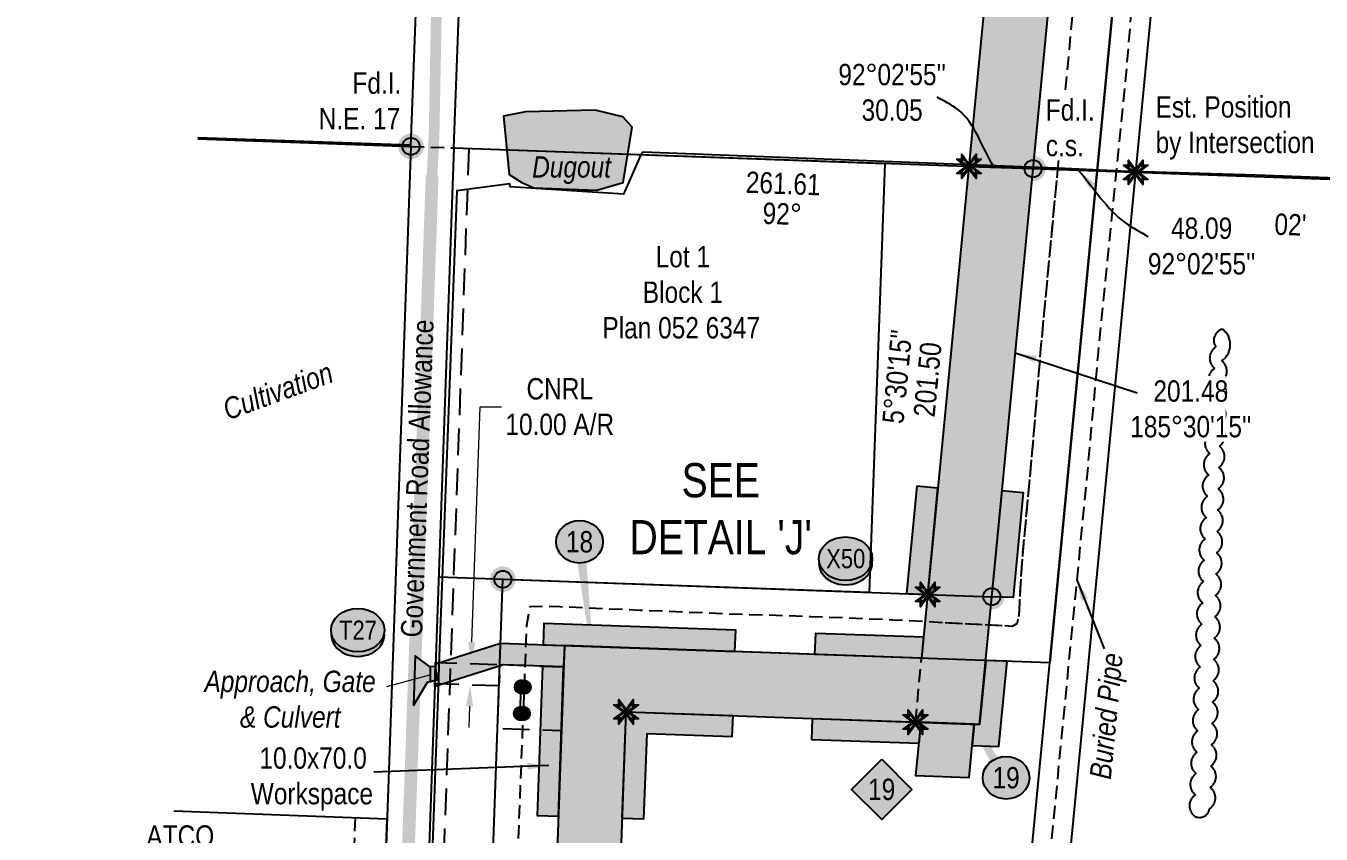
# Model space of a CAD drawing. Extents: x 338216 to 346362, y 6125251 to 6136161.
# Drawn here: x 342034 to 342641, y 6134073 to 6134451 of the extents above; entities that cross this region are included whole.
import ezdxf
from ezdxf.enums import TextEntityAlignment as Align

# ---------------------------------------------------------------- set-up
doc = ezdxf.new("R2010")
doc.units = 0
doc.header["$LTSCALE"] = 5
doc.header["$PDSIZE"] = 0.5
for name, pattern in [('0', [1, 1, 0]), ('foc-ACCESSROAD', [3.75, 2.5, -1.25]), ('foc-FLOWLINE', [3.75, 2.5, -1.25]), ('foc-TIELINE', [1.875, 1.25, -0.625]), ('foc-TRAV', [1.875, 1.25, -0.625]), ('UG_PIPE', [1.875, 1.25, -0.625])]:
    doc.linetypes.add(name, pattern=pattern)
doc.layers.get('Defpoints').update_dxf_attribs({"color": 9})
for name, color, linetype in [('AS-FENCE', 48, 'foc-FENCE'), ('AS-PIPE-AG', 44, 'Continuous'), ('AS-PIPE-UG', 44, 'UG_PIPE'), ('AS-PIPE-UG-T', 44, 'Continuous'), ('AS-ROADS', 254, 'Continuous'), ('AS-SYMBOL', 7, 'Continuous'), ('C-AR', 13, 'foc-ACCESSROAD'), ('C-RW', 13, 'Continuous'), ('C-WS', 13, 'foc-ACCESSROAD'), ('CG-NOTES', 7, 'Continuous'), ('DETAIL-T', 7, 'Continuous'), ('F-EZE', 190, 'foc-FLOWLINE'), ('F-RW', 190, 'Continuous'), ('F-WS-S', 190, 'Continuous'), ('L-BD', 7, 'Continuous'), ('L-BD1', 253, 'Continuous'), ('L-MON', 1, 'Continuous'), ('L-ROAD-T', 7, 'Continuous'), ('L-SEC', 7, 'Continuous'), ('L-TIE', 7, 'foc-TIELINE'), ('L-TITLEDB', 4, 'Continuous'), ('P-BORE', 7, 'Continuous'), ('P-CROSSINGS', 250, 'Continuous'), ('P-ELEVATION', 7, 'Continuous'), ('P-IOP13', 10, 'Continuous'), ('P-IOP13-H', 21, 'Continuous'), ('P-IOP14', 10, 'Continuous'), ('P-IOP14-H', 21, 'Continuous'), ('P-LTO', 14, 'Continuous'), ('P-PROPOSED', 10, 'Continuous'), ('P-PROPOSED-H', 21, 'Continuous'), ('P-TEMP-BLUE', 146, 'Continuous'), ('P-TEMP-BLUE-T', 146, 'Continuous'), ('P-TRAV', 4, 'foc-TRAV'), ('T-BUSH', 110, '0'), ('T-WATER', 160, 'Continuous'), ('T-WATER-H', 133, 'Continuous'), ('T-WATER-T', 170, 'Continuous')]:
    doc.layers.add(name, color=color, linetype=linetype)
for name, color, linetype, lineweight in [('AS-GENERAL', 48, 'Continuous', 18), ('C-AR-T', 13, 'Continuous', 9), ('C-RW-T', 13, 'Continuous', 9), ('F-RW-T', 190, 'Continuous', 9), ('T-TEXT', 48, 'Continuous', 18)]:
    doc.layers.add(name, color=color, linetype=linetype, lineweight=lineweight)
doc.layers.add('P-TEMP-BLUE-H1', color=7, linetype='Continuous', true_color=0x99e6ff)
doc.styles.add('80', font='ARIALN.TTF', dxfattribs={"height": 10})
doc.styles.add('80CG', font='ARIALN.TTF', dxfattribs={"height": 10})
doc.styles.add('80L', font='ARIALN.TTF', dxfattribs={"height": 10})
doc.styles.add('80LS', font='ARIALNI.TTF', dxfattribs={"height": 10})
doc.styles.add('Crossing', font='ARIALN.TTF', dxfattribs={"height": 10})
doc.styles.add('foc-LtypeFont', font='ARIALN.TTF', dxfattribs={"height": 7.35})
doc.linetypes.add('foc-FENCE', pattern='A,10,-1,["X",foc-LtypeFont,S=0.2,R=0,X=-0.625,Y=-0.75],-1.24', length=12.24)
doc.dimstyles.new('Compass 5 000', dxfattribs={"dimscale": 5, "dimtxt": 9, "dimasz": 2, "dimexe": 0.2, "dimexo": 0.0625, "dimgap": 0.5, "dimtad": 0, "dimtih": 1, "dimtoh": 1, "dimzin": 0, "dimdsep": 46, "dimtxsty": '80CG', "dimcen": 0.1, "dimse1": 1, "dimse2": 1, "dimclrd": 256, "dimclrt": 256, "dimaunit": 1, "dimadec": 4, "dimazin": 0, "dimtfac": 0.06, "dimtofl": 0, "dimtmove": 0, "dimatfit": 1, "dimfxl": 0.2, "dimtolj": 1, "dimtzin": 0, "dimlwd": -1, "dimarcsym": 0})

# ---------------------------------------------------------------- blocks, each defined once
blk = doc.blocks.new('*D97')
at = {"layer": 'Defpoints', "color": 0, "transparency": 16777216}
for p in [(342520.23, 6134032.38), (342492.43, 6133931.38), (342510.34, 6133929.66)]:
    blk.add_point(p, dxfattribs=at)
at = {"layer": 'F-RW-T', "transparency": 16777216}
for p, q in [((342492.36, 6134035.06), (342482.41, 6134036.02)), ((342530.18, 6134031.42), (342546.07, 6134029.89))]:
    blk.add_line(p, q, dxfattribs=at)
for points in [[(342492.52, 6134036.72), (342492.2, 6134033.4), (342502.32, 6134034.1)], [(342530.34, 6134033.08), (342530.02, 6134029.76), (342520.23, 6134032.38)]]:
    blk.add_solid(points, dxfattribs=at)
at = {"layer": 'F-RW-T', "transparency": 16777216, "insert": (342585.15, 6134029.89), "char_height": 10, "attachment_point": 5, "style": '80CG'}
blk.add_mtext('\\A1;Tamarack\\P18.00 P/L R/W\\PPlan 142 4189', dxfattribs=at)
blk = doc.blocks.new('*D98')
at = {"layer": 'C-RW-T', "transparency": 16777216}
for p, q in [((342242.04, 6134040.05), (342232.04, 6134040.41)), ((342292, 6134038.27), (342332.81, 6134036.81))]:
    blk.add_line(p, q, dxfattribs=at)
for points in [[(342242.09, 6134041.72), (342241.98, 6134038.39), (342252.03, 6134039.7)], [(342292.06, 6134039.93), (342291.94, 6134036.6), (342282, 6134038.63)]]:
    blk.add_solid(points, dxfattribs=at)
at = {"layer": 'Defpoints', "color": 0, "transparency": 16777216}
for p in [(342282, 6134038.63), (342249.23, 6133961.45), (342279.21, 6133960.38)]:
    blk.add_point(p, dxfattribs=at)
at = {"layer": 'C-RW-T', "transparency": 16777216, "insert": (342372.28, 6134036.81), "char_height": 10, "attachment_point": 5, "style": '80CG'}
blk.add_mtext('\\A1;CNRL\\P30.00 P/L R/W\\PPlan 212 2372', dxfattribs=at)
blk = doc.blocks.new('*D101')
at = {"layer": 'Defpoints', "color": 0, "transparency": 16777216}
for p in [(342222.42, 6134052.07), (342214.46, 6133828.41), (342221.46, 6133828.16)]:
    blk.add_point(p, dxfattribs=at)
at = {"layer": 'F-WS-S', "transparency": 16777216}
for p, q in [((342212.43, 6134052.43), (342181.55, 6134053.53)), ((342239.41, 6134051.47), (342249.4, 6134051.11))]:
    blk.add_line(p, q, dxfattribs=at)
for points in [[(342212.49, 6134054.09), (342212.37, 6134050.76), (342222.42, 6134052.07)], [(342239.47, 6134053.13), (342239.35, 6134049.8), (342229.42, 6134051.82)]]:
    blk.add_solid(points, dxfattribs=at)
at = {"layer": 'F-WS-S', "transparency": 16777216, "insert": (342106.42, 6134053.53), "char_height": 10, "attachment_point": 5, "style": '80CG'}
blk.add_mtext('\\A1;ATCO\\P7.00 Maintenance Easement\\PReg. # 062 341 888', dxfattribs=at)
blk = doc.blocks.new('fdia')
at = {"color": 255, "const_width": 1}
blk.add_lwpolyline([(-0.5, 0, 1), (0.5, 0, 1)], format="xyb", close=True, dxfattribs=at)
blk = doc.blocks.new('Fdiaa')
blk.add_blockref('fdia', (0, 0))
blk = doc.blocks.new('fdib')
at = {"color": 1, "const_width": 1.6}
blk.add_lwpolyline([(-0.4, 0, 1), (0.4, 0, 1)], format="xyb", close=True, dxfattribs=at)
at = {"color": 1}
blk.add_circle((0, 0), 0.8, dxfattribs=at)
blk = doc.blocks.new('Fdibb')
blk.add_blockref('fdib', (0, 0))
blk = doc.blocks.new('fdicc')
for name in ['Fdibb', 'Fdiaa']:
    blk.add_blockref(name, (0, 0))
blk = doc.blocks.new('FDI')
blk.add_blockref('fdicc', (0, 0))
blk = doc.blocks.new('*D113')
at = {"layer": 'C-AR-T', "transparency": 16777216}
for p, q in [((342242.97, 6134162.47), (342246.91, 6134272.81)), ((342246.91, 6134272.81), (342256.91, 6134272.81)), ((342241.89, 6134132.49), (342241.54, 6134122.5))]:
    blk.add_line(p, q, dxfattribs=at)
for points in [[(342241.3, 6134162.53), (342244.63, 6134162.41), (342242.61, 6134152.48)], [(342240.23, 6134132.55), (342243.56, 6134132.43), (342242.25, 6134142.48)]]:
    blk.add_solid(points, dxfattribs=at)
at = {"layer": 'Defpoints', "color": 0, "transparency": 16777216}
for p in [(342240.94, 6134152.54), (342242.61, 6134152.48), (342240.59, 6134142.54)]:
    blk.add_point(p, dxfattribs=at)
at = {"layer": 'C-AR-T', "transparency": 16777216, "insert": (342284.19, 6134272.81), "char_height": 10, "attachment_point": 5, "style": '80CG'}
blk.add_mtext('\\A1;CNRL\\P10.00 A/R', dxfattribs=at)
blk = doc.blocks.new('TEMP')
h = blk.add_hatch(color=255)
h.dxf.hatch_style = 1
h.paths.add_polyline_path([(0, 0.25), (-0.67, 1.15), (-0.67, 0.67), (-1.15, 0.67), (-0.25, 0), (-1.15, -0.67), (-0.67, -0.67), (-0.67, -1.15), (0, -0.25), (0.67, -1.15), (0.67, -0.67), (1.15, -0.67), (0.25, 0), (1.15, 0.67), (0.67, 0.67), (0.67, 1.15)])
h.paths.add_polyline_path([(0.57, 0.85), (0.57, 0.57), (0.85, 0.57), (0.08, 0), (0.85, -0.57), (0.57, -0.57), (0.57, -0.85), (0, -0.08), (-0.57, -0.85), (-0.57, -0.57), (-0.85, -0.57), (-0.08, 0), (-0.85, 0.57), (-0.57, 0.57), (-0.57, 0.85), (0, 0.08)], flags=16)
h = blk.add_hatch(color=1)
h.dxf.hatch_style = 1
h.paths.add_polyline_path([(0, 0.08), (-0.57, 0.85), (-0.57, 0.57), (-0.85, 0.57), (-0.08, 0), (-0.85, -0.57), (-0.57, -0.57), (-0.57, -0.85), (0, -0.08), (0.57, -0.85), (0.57, -0.57), (0.85, -0.57), (0.08, 0), (0.85, 0.57), (0.57, 0.57), (0.57, 0.85)])
at = {"color": 1}
for p, q in [((-0.08, 0), (0.08, 0)), ((0, 0.08), (0, -0.08))]:
    blk.add_line(p, q, dxfattribs=at)
at = {"color": 255, "flags": 128}
blk.add_lwpolyline([(-0.25, 0), (-1.15, 0.67), (-0.67, 0.67), (-0.67, 1.15), (0, 0.25), (0.67, 1.15), (0.67, 0.67), (1.15, 0.67), (0.25, 0), (1.15, -0.67), (0.67, -0.67), (0.67, -1.15), (0, -0.25), (-0.67, -1.15), (-0.67, -0.67), (-1.15, -0.67)], close=True, dxfattribs=at)
at = {"color": 1, "flags": 128}
blk.add_lwpolyline([(-0.08, 0), (-0.85, 0.57), (-0.57, 0.57), (-0.57, 0.85), (0, 0.08), (0.57, 0.85), (0.57, 0.57), (0.85, 0.57), (0.08, 0), (0.85, -0.57), (0.57, -0.57), (0.57, -0.85), (0, -0.08), (-0.57, -0.85), (-0.57, -0.57), (-0.85, -0.57)], close=True, dxfattribs=at)
blk = doc.blocks.new('RISER')
h = blk.add_hatch(color=255)
h.dxf.hatch_style = 1
edge = h.paths.add_edge_path()
edge.add_arc((0, 0), 0.7, 0, 360)
blk.add_hatch(color=48).paths.add_polyline_path([(0.58, -0.15), (-0.58, -0.15, 0.774597)])
at = {"color": 48}
blk.add_line((-0.58, -0.15), (0.58, -0.15), dxfattribs=at)
blk.add_circle((0, 0), 0.6, dxfattribs=at)
blk = doc.blocks.new('xing2')
h = blk.add_hatch(color=50)
h.dxf.hatch_style = 1
edge = h.paths.add_edge_path()
edge.add_ellipse((0, 0), major_axis=(-12.5, 0), ratio=0.816297, start_angle=0, end_angle=360)
h = blk.add_hatch(color=250)
h.dxf.hatch_style = 1
edge = h.paths.add_edge_path()
edge.add_ellipse((0, -2.05), major_axis=(-12.5, 0), ratio=0.816297, start_angle=0, end_angle=180)
edge.add_line((12.5, -2.05), (12.5, 0))
edge.add_ellipse((0, 0), major_axis=(-12.5, 0), ratio=0.816297, start_angle=0, end_angle=180, ccw=False)
edge.add_line((-12.5, 0), (-12.5, -2.05))
at = {"color": 250}
blk.add_ellipse((0, 0), major_axis=(-12.5, 0), ratio=0.816297, dxfattribs=at)
blk.add_ellipse((0, -2.05), major_axis=(-12.5, 0), ratio=0.816297, start_param=0, end_param=3.141593, dxfattribs=at)
at = {"color": 250, "style": 'Crossing'}
blk.add_attdef('CROSSING', text='', height=9, dxfattribs=at).set_placement((0.09, 0.02), align=Align.MIDDLE_CENTER)
at = {"color": 250, "style": 'Crossing', "flags": 1}
for tag, p in [('OWNER', (0.09, -12.49)), ('DESCRIPTION', (0.09, -25.77)), ('LOCATION', (0.09, -39.3)), ('DWG_REF', (0.09, -52.84))]:
    blk.add_attdef(tag, text='', height=9, dxfattribs=at).set_placement(p, align=Align.MIDDLE_CENTER)
blk = doc.blocks.new('Well_proximity')
h = blk.add_hatch(color=191)
h.dxf.hatch_style = 1
edge = h.paths.add_edge_path()
edge.add_ellipse((0, 0), major_axis=(-12.5, 0), ratio=0.816297, start_angle=0, end_angle=360)
h = blk.add_hatch(color=250)
h.dxf.hatch_style = 1
edge = h.paths.add_edge_path()
edge.add_ellipse((0, -2.05), major_axis=(-12.5, 0), ratio=0.816297, start_angle=0, end_angle=180)
edge.add_line((12.5, -2.05), (12.5, 0))
edge.add_ellipse((0, 0), major_axis=(-12.5, 0), ratio=0.816297, start_angle=0, end_angle=180, ccw=False)
edge.add_line((-12.5, 0), (-12.5, -2.05))
at = {"color": 250}
blk.add_ellipse((0, 0), major_axis=(-12.5, 0), ratio=0.816297, dxfattribs=at)
blk.add_ellipse((0, -2.05), major_axis=(-12.5, 0), ratio=0.816297, start_param=0, end_param=3.141593, dxfattribs=at)
at = {"color": 250, "style": '80L'}
blk.add_attdef('CROSSING', text='', height=9, dxfattribs=at).set_placement((0.09, 0.02), align=Align.MIDDLE_CENTER)
blk = doc.blocks.new('*U313')
at = {"layer": 'P-ELEVATION'}
h = blk.add_hatch(color=111, dxfattribs=at)
h.dxf.hatch_style = 1
edge = h.paths.add_edge_path()
edge.add_ellipse((0, 0), major_axis=(-10.94, 0), ratio=0.913794, start_angle=0, end_angle=360)
at = {"layer": 'P-ELEVATION', "color": 7, "flags": 128}
blk.add_lwpolyline([(0, 0, 5, 0, 0), (7.38, -64.16, 0, 0, 0)], format="xyseb", dxfattribs=at)
at = {"layer": 'P-ELEVATION', "color": 7}
blk.add_ellipse((0, 0), major_axis=(-10.94, 0), ratio=0.913794, dxfattribs=at)
at = {"layer": 'P-ELEVATION', "style": '80'}
blk.add_attdef('BEND', text='', height=10, dxfattribs=at).set_placement((0, 0), align=Align.MIDDLE_CENTER)
blk = doc.blocks.new('*U312')
at = {"layer": 'P-ELEVATION'}
h = blk.add_hatch(color=111, dxfattribs=at)
h.dxf.hatch_style = 1
edge = h.paths.add_edge_path()
edge.add_ellipse((0, 0), major_axis=(-10.94, 0), ratio=0.913794, start_angle=0, end_angle=360)
at = {"layer": 'P-ELEVATION', "color": 7, "flags": 128}
blk.add_lwpolyline([(0, 0, 5, 0, 0), (-26.04, 40.47, 0, 0, 0)], format="xyseb", dxfattribs=at)
at = {"layer": 'P-ELEVATION', "color": 7}
blk.add_ellipse((0, 0), major_axis=(-10.94, 0), ratio=0.913794, dxfattribs=at)
at = {"layer": 'P-ELEVATION', "style": '80'}
blk.add_attdef('BEND', text='', height=10, dxfattribs=at).set_placement((0, 0), align=Align.MIDDLE_CENTER)
blk = doc.blocks.new('30M BUFFER DISP')
h = blk.add_hatch(color=70)
h.dxf.hatch_style = 1
h.paths.add_polyline_path([(0, 14.14), (14.14, 0), (0, -14.14), (-14.14, 0)])
blk.add_lwpolyline([(0, 14.14), (14.14, 0), (0, -14.14), (-14.14, 0)], close=True)
at = {"color": 235, "style": '80L'}
blk.add_attdef('DISURBANCE', text='', height=10, dxfattribs=at).set_placement((0, 0), align=Align.MIDDLE_CENTER)

msp = doc.modelspace()

# ---------------------------------------------------------------- hatches: boundary and pattern name
at = {"layer": 'AS-ROADS'}
h = msp.add_hatch(color=256, dxfattribs=at)
h.dxf.hatch_style = 1
h.paths.add_polyline_path([(342215.641, 6134132.936), (342222.194, 6134143.778), (342226.876, 6134145.016), (342226.002, 6134151.021), (342223.154, 6134151.154), (342216.458, 6134156.082)])
at = {"layer": 'P-IOP13-H'}
h = msp.add_hatch(color=256, dxfattribs=at)
h.dxf.hatch_style = 1
h.paths.add_polyline_path([(342370.11, 6133584.1), (342377.415, 6133598.863), (342297.733, 6133638.294), (342315.276, 6134129.893), (342480.834, 6134124.003), (342505.904, 6134384.335), (342500.49, 6134384.548), (342477.57, 6134385.367), (342475.877, 6134385.428), (342453.685, 6134154.981), (342286.371, 6134160.934), (342267.068, 6133620.004), (342337.23, 6133585.283)])
at = {"layer": 'P-IOP14-H'}
h = msp.add_hatch(color=256, dxfattribs=at)
h.dxf.hatch_style = 1
h.paths.add_polyline_path([(343025.259, 6135170.646), (343019.197, 6135002.943), (342537.03, 6135019.891), (342475.877, 6134385.428), (342505.906, 6134384.354), (342564.178, 6134988.925), (343048.088, 6134971.916), (343055.233, 6135169.563)])
at = {"layer": 'P-PROPOSED-H'}
h = msp.add_hatch(color=256, dxfattribs=at)
h.dxf.hatch_style = 1
h.paths.add_polyline_path([(343056.316, 6135199.525), (343692.162, 6135176.592), (343699.41, 6135661.968), (343768.844, 6135760.524), (343757.412, 6135760.932), (343733.055, 6135761.802), (343669.559, 6135671.673), (343662.628, 6135207.621), (343027.426, 6135230.583), (343019.197, 6135002.943), (342537.03, 6135019.891), (342476.049, 6134387.21), (342453.685, 6134154.981), (342286.371, 6134160.934), (342267.068, 6133620.004), (342337.23, 6133585.283), (342260.28, 6133429.784), (342239.553, 6132848.957), (342367.393, 6132844.449), (342365.279, 6132784.499), (342395.254, 6132783.442), (342398.424, 6132873.367), (342270.597, 6132877.874), (342290.024, 6133422.265), (342377.415, 6133598.863), (342297.733, 6133638.294), (342315.276, 6134129.893), (342480.834, 6134124.003), (342505.904, 6134384.335), (342564.178, 6134988.925), (343048.088, 6134971.916)])
at = {"layer": 'P-TEMP-BLUE-H1'}
h = msp.add_hatch(color=256, dxfattribs=at)
h.dxf.hatch_style = 1
h.paths.add_polyline_path([(342451.406, 6134235.618), (342446.556, 6134185.258), (342456.566, 6134184.901), (342461.358, 6134234.66)])
h = msp.add_hatch(color=256, dxfattribs=at)
h.dxf.hatch_style = 1
h.paths.add_polyline_path([(342491.387, 6134233.589), (342501.339, 6134232.63), (342496.605, 6134183.473), (342486.595, 6134183.83)])
h = msp.add_hatch(color=256, dxfattribs=at)
h.dxf.hatch_style = 1
h.paths.add_polyline_path([(342276.736, 6134171.282), (342366.623, 6134168.083), (342366.268, 6134158.091), (342276.381, 6134161.291)])
h = msp.add_hatch(color=256, dxfattribs=at)
h.dxf.hatch_style = 1
h.paths.add_polyline_path([(342454.645, 6134164.951), (342453.685, 6134154.981), (342403.727, 6134156.759), (342404.083, 6134166.75)])
h = msp.add_hatch(color=256, dxfattribs=at)
h.dxf.hatch_style = 1
h.paths.add_polyline_path([(342286.014, 6134150.942), (342257.763, 6134151.951), (342225.626, 6134141.814), (342226.004, 6134152.417), (342256.398, 6134162.004), (342286.371, 6134160.934)])
h = msp.add_hatch(color=256, dxfattribs=at)
h.dxf.hatch_style = 1
h.paths.add_polyline_path([(342478.331, 6134124.092), (342477.371, 6134114.122), (342489.883, 6134113.677), (342493.724, 6134153.557), (342483.714, 6134153.913), (342480.834, 6134124.003)])
h = msp.add_hatch(color=256, dxfattribs=at)
h.dxf.hatch_style = 1
h.paths.add_polyline_path([(342276.022, 6134151.299), (342273.527, 6134081.363), (342283.519, 6134081.006), (342286.014, 6134150.942)])
h = msp.add_hatch(color=256, dxfattribs=at)
h.dxf.hatch_style = 1
h.paths.add_polyline_path([(342365.201, 6134128.117), (342364.845, 6134118.125), (342324.911, 6134119.546), (342323.485, 6134079.58), (342313.493, 6134079.937), (342315.276, 6134129.893)])
h = msp.add_hatch(color=256, dxfattribs=at)
h.dxf.hatch_style = 1
h.paths.add_polyline_path([(342452.346, 6134115.012), (342402.305, 6134116.793), (342402.661, 6134126.784), (342453.307, 6134124.982)])
h = msp.add_hatch(color=256, dxfattribs=at)
h.dxf.hatch_style = 1
h.paths.add_polyline_path([(342453.307, 6134124.982), (342450.905, 6134100.057), (342475.929, 6134099.167), (342478.331, 6134124.092)])
at = {"layer": 'T-WATER-H'}
h = msp.add_hatch(color=256, dxfattribs=at)
h.dxf.hatch_style = 1
h.paths.add_polyline_path([(342300.785, 6134411.758), (342268.093, 6134411.001), (342257.881, 6134408.864), (342260.426, 6134381.567), (342266.357, 6134377.851), (342272.016, 6134375.406), (342301.478, 6134374.28), (342313.923, 6134377.834), (342318.087, 6134403.725), (342313.704, 6134408.608)])

# ---------------------------------------------------------------- linework, layer by layer
at = {"flags": 128}
msp.add_lwpolyline([(342234.607, 6134394.052), (343050.505, 6134364.887)], dxfattribs=at)
at = {"layer": 'AS-FENCE', "flags": 128}
for points in [[(342214.142, 6134395.315), (342114.61, 6134398.838)], [(342664.743, 6134379.261), (342610.52, 6134381.217), (342547.091, 6134383.238), (342520.828, 6134384.386), (342323.097, 6134392.115), (342322.031, 6134390.543), (342314.003, 6134372.45), (342261.014, 6134375.75), (342260.769, 6134377.207), (342235.894, 6134373.961), (342227.544, 6134151.653), (342227.387, 6134145.206), (342219.934, 6133938.972), (342219.999, 6133926.392), (342222.13, 6133925.207), (342241.362, 6133917.705), (342241.521, 6133912.746), (342241.147, 6133911.776), (342235.252, 6133911.88), (342234.145, 6133909.134), (342218.896, 6133908.049), (342208.411, 6133590.539)]]:
    msp.add_lwpolyline(points, dxfattribs=at)
at = {"layer": 'AS-FENCE', "const_width": 0.5, "flags": 128}
msp.add_lwpolyline([(342227.544, 6134151.653), (342227.387, 6134145.206)], dxfattribs=at)
at = {"layer": 'AS-GENERAL', "const_width": 1, "flags": 128}
msp.add_lwpolyline([(342223.589, 6134151.542), (342223.509, 6134143.521)], dxfattribs=at)
at = {"layer": 'AS-PIPE-AG', "flags": 128}
for points in [[(342265.705, 6134129.1), (342266.111, 6134141.61)], [(342267.21, 6134129.114), (342267.604, 6134141.46)]]:
    msp.add_lwpolyline(points, dxfattribs=at)
at = {"layer": 'AS-PIPE-UG', "flags": 128}
for points in [[(343053.992, 6134962.354), (342995.051, 6134964.923), (342939.538, 6134967.347), (342896.735, 6134969.009), (342854.743, 6134969.601), (342828.56, 6134970.743), (342707.965, 6134975.265), (342669.773, 6134977.078), (342648.412, 6134977.983), (342620.164, 6134979.288), (342608.035, 6134980.532), (342604.221, 6134980.407), (342601.599, 6134978.223), (342597.906, 6134937.657), (342593.167, 6134886.819), (342589.042, 6134843.159), (342584.691, 6134796.02), (342580.735, 6134754.048), (342577.198, 6134719.597), (342572.825, 6134674.778), (342568.831, 6134633.991), (342564.19, 6134587.455), (342559.841, 6134539.216), (342556.182, 6134499.456), (342552.015, 6134459.37), (342548.912, 6134422.946), (342544.912, 6134383.152), (342541.658, 6134351.474), (342536.235, 6134296.807), (342531.629, 6134245.678), (342522.535, 6134152.242), (342512.945, 6134053.485)], [(342517.52, 6134384.007), (342572.946, 6134957.73)], [(342267.607, 6134141.462), (342268.755, 6134170.567), (342270.317, 6134179.29), (342277.402, 6134179.385), (342284.265, 6134179.204), (342321.779, 6134177.569), (342363.297, 6134175.876), (342401.515, 6134174.622), (342440.029, 6134173.046), (342479.506, 6134170.964), (342496.355, 6134170.088), (342498.577, 6134171.416), (342499.453, 6134175.352), (342499.799, 6134183.937), (342501.061, 6134203.077), (342505.535, 6134251.15), (342509.78, 6134301.813), (342517.52, 6134384.007)], [(342464.676, 6134171.746), (342479.506, 6134170.964), (342496.355, 6134170.088), (342498.577, 6134171.416), (342499.453, 6134175.352), (342499.799, 6134183.937), (342501.061, 6134203.077), (342505.535, 6134251.15), (342509.78, 6134301.813), (342517.52, 6134384.007)], [(342229.315, 6133058.982), (342231.077, 6133098.341), (342237.894, 6133181.386), (342242.266, 6133275.005), (342247.427, 6133373.45), (342250.182, 6133469.51), (342253.044, 6133589.765), (342250.865, 6133633.352), (342254.201, 6133717.142), (342255.566, 6133783.293), (342259.321, 6133900.455), (342261.617, 6133986.696), (342267.096, 6134128.047), (342267.174, 6134129.108)], [(342188.292, 6134080.189), (342149.126, 6132979.526), (342134.082, 6132979.796), (342132.231, 6132915.285), (342114.864, 6132915.488), (342111.015, 6132808.157)]]:
    msp.add_lwpolyline(points, dxfattribs=at)
at = {"layer": 'AS-ROADS', "flags": 128}
for points in [[(342235.206, 6134730.438, 4.999, 4.999, 0), (342234.718, 6134677.119, 4.999, 4.999, 0), (342228.068, 6134508.121, 4.999, 4.999, 0), (342226.315, 6134454.471, 4.999, 4.999, 0), (342225.305, 6134400.023, 4.999, 4.999, 0), (342224.405, 6134381.103, 0, 0, 0)], [(342224.405, 6134381.103, 5.999, 5.999, 0), (342202.008, 6133746.903, 5.999, 5.999, 0), (342193.317, 6133491.502, 5.999, 5.999, 0), (342179.378, 6133067.987, 5.999, 5.999, 0), (342168.021, 6132791.633, 0, 0, 0)]]:
    msp.add_lwpolyline(points, format="xyseb", dxfattribs=at)
msp.add_lwpolyline([(342215.641, 6134132.936), (342222.194, 6134143.778), (342226.876, 6134145.016), (342226.002, 6134151.021), (342223.154, 6134151.154), (342216.458, 6134156.082)], close=True, dxfattribs=at)
at = {"layer": 'C-AR', "flags": 128}
msp.add_lwpolyline([(342255.719, 6134142.003), (342225.671, 6134143.077), (342226.027, 6134153.068), (342256.076, 6134151.995)], close=True, dxfattribs=at)
at = {"layer": 'C-RW', "flags": 128}
msp.add_lwpolyline([(342613.261, 6135185.528), (342535.948, 6134383.28), (342513.711, 6134152.846), (342286.372, 6134160.934), (342262.282, 6133486.53), (342239.553, 6132848.957), (342445.777, 6132841.686), (342443.664, 6132781.735), (342413.689, 6132782.792), (342414.746, 6132812.768), (342208.509, 6132820.04), (342232.307, 6133487.599), (342257.507, 6134192.002), (342486.595, 6134183.83), (342505.904, 6134384.335), (342583.233, 6135186.623)], dxfattribs=at)
at = {"layer": 'C-WS', "flags": 128}
msp.add_lwpolyline([(342256.076, 6134151.995), (342286.05, 6134150.924), (342284.979, 6134120.95), (342255.005, 6134122.021)], close=True, dxfattribs=at)
at = {"layer": 'F-EZE'}
msp.add_line((342241.586, 6134393.807), (342212.975, 6133589.766), dxfattribs=at)
at = {"layer": 'F-RW', "flags": 128}
for points in [[(342553.966, 6134382.636), (342497.422, 6133795.422), (342461.649, 6132781.101), (342443.664, 6132781.735), (342479.407, 6133796.094), (342535.948, 6134383.28), (342594.194, 6134987.87)], [(342610.483, 6134969.29), (342553.966, 6134382.636)]]:
    msp.add_lwpolyline(points, dxfattribs=at)
at = {"layer": 'L-SEC'}
for p, q in [((342214.492, 6134394.771), (342243.235, 6135198.912)), ((342234.607, 6134394.065), (342263.335, 6135198.194)), ((342114.589, 6134398.24), (342214.492, 6134394.771)), ((342214.492, 6134394.771), (342185.881, 6133590.73)), ((342234.607, 6134394.074), (342205.981, 6133590.007))]:
    msp.add_line(p, q, dxfattribs=at)
at = {"layer": 'L-TIE', "flags": 128}
msp.add_lwpolyline([(342214.492, 6134394.771), (342234.607, 6134394.052)], dxfattribs=at)
at = {"layer": 'L-TITLEDB'}
msp.add_line((342214.492, 6134394.771), (342114.589, 6134398.24), dxfattribs=at)
at = {"layer": 'L-TITLEDB', "flags": 128}
for points in [[(342234.591, 6134394.042), (342436.4, 6134386.723), (342429.097, 6134185.868), (342227.439, 6134193.043)], [(342094.635, 6133839.704), (342194.611, 6133836.074), (342203.287, 6134079.64), (342103.337, 6134083.3)]]:
    msp.add_lwpolyline(points, dxfattribs=at)
at = {"layer": 'P-IOP13', "flags": 128}
msp.add_lwpolyline([(342370.11, 6133584.1), (342377.415, 6133598.863), (342297.733, 6133638.294), (342315.276, 6134129.893), (342480.834, 6134124.003), (342505.904, 6134384.335), (342500.49, 6134384.548), (342477.57, 6134385.367), (342475.877, 6134385.428), (342453.685, 6134154.981), (342286.371, 6134160.934), (342267.068, 6133620.004), (342337.23, 6133585.283)], close=True, dxfattribs=at)
at = {"layer": 'P-LTO', "flags": 128}
for points in [[(342537.03, 6135019.891), (342475.877, 6134385.428), (342453.685, 6134154.981), (342286.371, 6134160.934), (342267.068, 6133620.004), (342337.23, 6133585.283), (342260.28, 6133429.784), (342239.553, 6132848.957)], [(342270.597, 6132877.874), (342290.024, 6133422.265), (342377.415, 6133598.863), (342297.733, 6133638.294), (342315.276, 6134129.893), (342480.834, 6134124.003), (342505.904, 6134384.335), (342564.178, 6134988.925)]]:
    msp.add_lwpolyline(points, dxfattribs=at)
at = {"layer": 'P-PROPOSED', "flags": 128}
for points in [[(342537.03, 6135019.891), (342475.877, 6134385.428), (342453.685, 6134154.981), (342286.371, 6134160.934), (342267.068, 6133620.004), (342337.23, 6133585.283), (342260.28, 6133429.784), (342239.553, 6132848.957)], [(342270.597, 6132877.874), (342290.024, 6133422.265), (342377.415, 6133598.863), (342297.733, 6133638.294), (342315.276, 6134129.893), (342480.834, 6134124.003), (342505.904, 6134384.335), (342564.178, 6134988.925)]]:
    msp.add_lwpolyline(points, dxfattribs=at)
at = {"layer": 'P-TEMP-BLUE', "flags": 128}
for points in [[(342451.406, 6134235.618), (342446.556, 6134185.258), (342456.566, 6134184.901), (342461.358, 6134234.66)], [(342491.387, 6134233.589), (342501.339, 6134232.63), (342496.605, 6134183.473), (342486.595, 6134183.83)], [(342366.267, 6134158.091), (342366.623, 6134168.083), (342276.736, 6134171.282), (342276.381, 6134161.291), (342366.268, 6134158.091)], [(342454.645, 6134164.951), (342453.685, 6134154.981), (342403.727, 6134156.759), (342404.083, 6134166.75)], [(342286.014, 6134150.942), (342257.763, 6134151.951), (342225.626, 6134141.814), (342226.004, 6134152.417), (342256.398, 6134162.004), (342286.371, 6134160.934)], [(342478.331, 6134124.092), (342477.371, 6134114.122), (342489.883, 6134113.677), (342493.724, 6134153.557), (342483.714, 6134153.913), (342480.834, 6134124.003)], [(342276.022, 6134151.299), (342273.527, 6134081.363), (342283.519, 6134081.006), (342286.014, 6134150.942)], [(342365.201, 6134128.117), (342364.845, 6134118.125), (342324.911, 6134119.546), (342323.485, 6134079.58), (342313.493, 6134079.937), (342315.276, 6134129.893), (342365.201, 6134128.117)], [(342452.346, 6134115.012), (342402.305, 6134116.793), (342402.661, 6134126.784), (342453.307, 6134124.982), (342452.346, 6134115.012)], [(342453.307, 6134124.982), (342450.905, 6134100.057), (342475.929, 6134099.167), (342478.331, 6134124.092)]]:
    msp.add_lwpolyline(points, close=True, dxfattribs=at)
at = {"layer": 'P-TRAV', "flags": 128}
msp.add_lwpolyline([(342450.804, 6134125.071), (342453.685, 6134154.981)], dxfattribs=at)
at = {"layer": 'T-BUSH', "flags": 128}
msp.add_lwpolyline([(342594.666, 6134309.151, 0.5205671), (342591.533, 6134300.741, 0.5205671), (342590.978, 6134290.758, 0.5205671), (342590.423, 6134280.776, 0.5205671), (342589.868, 6134270.794, 0.5205671), (342589.313, 6134260.811, 0.5205671), (342588.759, 6134250.829, 0.5205671), (342588.204, 6134240.846, 0.5205671), (342587.649, 6134230.864, 0.5205671), (342587.094, 6134220.882, 0.5205671), (342586.558, 6134210.898, 0.5205671), (342586.175, 6134200.908, 0.5205671), (342585.792, 6134190.917, 0.5205671), (342585.409, 6134180.927, 0.5205671), (342585.026, 6134170.936, 0.5205671), (342584.643, 6134160.946, 0.5205671), (342584.26, 6134150.956, 0.5205671), (342583.877, 6134140.965, 0.5205671), (342583.494, 6134130.975, 0.5205671), (342583.112, 6134120.984, 0.5205671), (342582.729, 6134110.994, 0.5205671), (342582.346, 6134101.003, 0.5205671), (342581.963, 6134091.013, 0.5205671), (342581.58, 6134081.022, 0.5205671), (342588.618, 6134084.475, 0.5205671), (342588.887, 6134094.469, 0.5205671), (342589.156, 6134104.463, 0.5205671), (342589.425, 6134114.457, 0.5205671), (342589.694, 6134124.451, 0.5205671), (342589.963, 6134134.445, 0.5205671), (342590.232, 6134144.44, 0.5205671), (342590.501, 6134154.434, 0.5205671), (342590.77, 6134164.428, 0.5205671), (342591.039, 6134174.422, 0.5205671), (342591.308, 6134184.416, 0.5205671), (342591.577, 6134194.411, 0.5205671), (342591.846, 6134204.405, 0.5205671), (342592.115, 6134214.399, 0.5205671), (342592.385, 6134224.393, 0.5205671), (342592.654, 6134234.387, 0.5205671), (342592.923, 6134244.381, 0.5205671), (342593.192, 6134254.376, 0.5205671), (342593.461, 6134264.37, 0.5205671), (342593.73, 6134274.364, 0.5205671), (342593.999, 6134284.358, 0.5205671), (342594.268, 6134294.352, 0.5205671)], format="xyb", close=True, dxfattribs=at)
at = {"layer": 'T-WATER', "flags": 128}
msp.add_lwpolyline([(342300.785, 6134411.758), (342268.093, 6134411.001), (342257.881, 6134408.864), (342260.426, 6134381.567), (342266.357, 6134377.851), (342272.016, 6134375.406), (342301.478, 6134374.28), (342313.923, 6134377.834), (342318.087, 6134403.725), (342313.704, 6134408.608)], close=True, dxfattribs=at)

# ---------------------------------------------------------------- block references
at = {"layer": 'AS-SYMBOL', "xscale": 4.998900549999963, "yscale": 4.998900549999963, "zscale": 4.998900549999963}
for p in [(342266.111, 6134141.61), (342267.604, 6134141.46), (342265.705, 6134129.1), (342267.21, 6134129.114)]:
    msp.add_blockref('RISER', p, dxfattribs=at)
at = {"layer": 'CG-NOTES', "xscale": 0.99978011, "yscale": 0.99978011, "zscale": 0.99978011}
for name, p, values in [('*U313', (342293.448, 6134209.563), {'BEND': '18'}), ('*U312', (342493.295, 6134099.036), {'BEND': '19'})]:
    msp.add_blockref(name, p, dxfattribs=at).add_auto_attribs(values)
at = {"layer": 'L-MON'}
for name, p, xscale, yscale, zscale in [('TEMP', (342475.877, 6134385.428), 4.998900549999979, 4.998900549999979, 4.998900549999979), ('TEMP', (342553.966, 6134382.636), 4.99890054999995, 4.99890054999995, 4.99890054999995), ('FDI', (342257.507, 6134192.002), 4.998900549999979, 4.998900549999979, 4.998900549999979), ('TEMP', (342456.566, 6134184.901), 4.998900549999989, 4.998900549999989, 4.998900549999989), ('FDI', (342486.595, 6134183.83), 4.999999999999908, 4.999999999999908, 4.999999999999908), ('TEMP', (342315.276, 6134129.893), 4.998900549999979, 4.998900549999979, 4.998900549999979), ('TEMP', (342450.804, 6134125.071), 4.998900549999979, 4.998900549999979, 4.998900549999979)]:
    msp.add_blockref(name, p, dxfattribs=dict(at, xscale=xscale, yscale=yscale, zscale=zscale))
at = {"layer": 'P-BORE', "xscale": 0.99978011, "yscale": 0.99978011, "zscale": 0.99978011}
msp.add_blockref('30M BUFFER DISP', (342434.998, 6134093.577), dxfattribs=at).add_auto_attribs({'DISURBANCE': '19'})
at = {"layer": 'P-CROSSINGS'}
for name, p, xscale, yscale, zscale, values in [('xing2', (342418.08, 6134201.64), 0.99978011, 0.99978011, 0.99978011, {'CROSSING': 'X50'}), ('Well_proximity', (342189.558, 6134168.121), 0.9993760893765571, 0.9993760893765571, 0.9993760893765571, {'CROSSING': 'T27'})]:
    msp.add_blockref(name, p, dxfattribs=dict(at, xscale=xscale, yscale=yscale, zscale=zscale)).add_auto_attribs(values)

# ---------------------------------------------------------------- texts
at = {"layer": 'AS-PIPE-UG-T', "insert": (342532.351, 6134098.62), "char_height": 9.9978, "attachment_point": 1, "rotation": 84.499854, "style": '80L'}
msp.add_mtext_dynamic_manual_height_columns('\\pi0.3054;{\\fArial Narrow|b0|i1|c0|p34;Buried Pipe}', width=59.03588, gutter_width=49.989, heights=[0], dxfattribs=at)
at = {"layer": 'DETAIL-T', "color": 3, "insert": (342359.595, 6134224.938), "char_height": 15.9965, "width": 88.75325, "attachment_point": 5, "style": '80CG'}
msp.add_mtext("SEE\\PDETAIL 'J'", dxfattribs=at)
at = {"layer": 'L-BD', "style": '80L'}
for s, rotation, p in [('261.61', 357.949, (342388.893, 6134377.423)), ('92°', 357.949, (342388.383, 6134363.185)), ("02'", 357.9518, (342626.482, 6134358.138))]:
    msp.add_text(s, height=9.9978, rotation=rotation, dxfattribs=at).set_placement(p, align=Align.MIDDLE)
at = {"layer": 'L-BD', "char_height": 9.9978, "attachment_point": 2, "style": '80L'}
for s, insert, width in [("92%%D02'55''\\P30.05", (342439.9, 6134433.439), 29.01011), ("48.09\\P92°02'55''", (342584.909, 6134361.442), 50.64382)]:
    msp.add_mtext(s, dxfattribs=dict(at, insert=insert, width=width))
at = {"layer": 'L-BD1', "style": '80L'}
for s, p in [("5°30'15''", (342442.284, 6134286.901)), ('201.50', (342456.465, 6134285.535))]:
    msp.add_text(s, height=9.9978, rotation=84.4993, dxfattribs=at).set_placement(p, align=Align.MIDDLE)
at = {"layer": 'L-MON', "insert": (342563.304, 6134434.943), "char_height": 9.9978, "attachment_point": 1, "style": '80L'}
msp.add_mtext_dynamic_manual_height_columns('\\pi73.811;\\P\\pi0;Est. Position\\Pby Intersection', width=73.81078, gutter_width=50, heights=[0], dxfattribs=at)
at = {"layer": 'L-ROAD-T', "style": '80L'}
msp.add_text('Government Road Allowance', height=9.9978, rotation=87.891676, dxfattribs=at).set_placement((342217.417, 6134239.199), align=Align.MIDDLE_CENTER)
at = {"layer": 'L-TITLEDB', "insert": (342303.682, 6134348.139), "char_height": 9.9978, "attachment_point": 1, "style": '80L'}
msp.add_mtext_dynamic_manual_height_columns('\\pi25.437;Lot 1\\P\\pi19.408;Block 1\\P\\pi0.47964;Plan 052 6347', width=73.41264, gutter_width=49.989, heights=[0], dxfattribs=at)
at = {"layer": 'T-TEXT', "style": '80LS'}
msp.add_text('Cultivation', height=9.9978, rotation=20, dxfattribs=at).set_placement((342152.112, 6134280.235), align=Align.MIDDLE_CENTER)
at = {"layer": 'T-TEXT', "insert": (342117.689, 6134149.145), "char_height": 9.9978, "attachment_point": 1, "style": '80L'}
msp.add_mtext_dynamic_manual_height_columns('\\pi0.049989;{\\fArial Narrow|b0|i1|c0|p34;Approach, Gate\\P\\pi16.704;& Culvert}', width=80.04829, gutter_width=49.989, heights=[0], dxfattribs=at)
at = {"layer": 'T-WATER-T', "insert": (342271.264, 6134390.159), "char_height": 9.9978, "attachment_point": 1, "style": '80L'}
msp.add_mtext_dynamic_manual_height_columns('{\\fArial Narrow|b0|i1|c0|p34;Dugout}', width=34.93292, gutter_width=49.989, heights=[0], dxfattribs=at)

# ---------------------------------------------------------------- dimensions: what is measured, and where the dimension line sits
at = {"layer": 'C-AR-T'}
dim = msp.add_linear_dim(base=(342242.609, 6134152.476), p1=(342240.586, 6134142.544), p2=(342240.943, 6134152.535), angle=87.9542, text='CNRL\\P10.00 A/R', dimstyle='Compass 5 000', dxfattribs=at)
dim.commit()
dim.dimension.update_dxf_attribs({"geometry": '*D113', "text_midpoint": (342284.189, 6134272.81), "dimtype": 161})
at = {"layer": 'C-RW-T'}
dim = msp.add_linear_dim(base=(342282.003, 6134038.625), p1=(342249.234, 6133961.447), p2=(342279.208, 6133960.376), angle=357.9542, text='CNRL\\P30.00 P/L R/W\\PPlan 212 2372', dimstyle='Compass 5 000', dxfattribs=at)
dim.commit()
dim.dimension.update_dxf_attribs({"geometry": '*D98', "text_midpoint": (342372.282, 6134036.81), "dimtype": 161})
at = {"layer": 'F-RW-T'}
dim = msp.add_linear_dim(base=(342520.23, 6134032.376), p1=(342492.429, 6133931.38), p2=(342510.343, 6133929.656), angle=354.501804, text='Tamarack\\P18.00 P/L R/W\\PPlan 142 4189', dimstyle='Compass 5 000', dxfattribs=at)
dim.commit()
dim.dimension.update_dxf_attribs({"geometry": '*D97', "text_midpoint": (342585.154, 6134029.889), "dimtype": 161})
at = {"layer": 'F-WS-S'}
dim = msp.add_linear_dim(base=(342222.423, 6134052.071), p1=(342221.458, 6133828.157), p2=(342214.464, 6133828.406), angle=177.962046, text='ATCO\\P7.00 Maintenance Easement\\PReg. # 062 341 888', dimstyle='Compass 5 000', dxfattribs=at)
dim.commit()
dim.dimension.update_dxf_attribs({"geometry": '*D101', "text_midpoint": (342106.417, 6134053.525), "dimtype": 161})

# ---------------------------------------------------------------- leaders
at = {"layer": 'AS-PIPE-UG-T'}
msp.add_leader([(342526.376, 6134191.705), (342539.163, 6134159.47)], dimstyle='Compass 5 000', dxfattribs=at)
at = {"layer": 'L-BD', "path_type": 1}
for points in [[(342487.619, 6134385.008), (342470.69, 6134412.065), (342460.973, 6134417.819)], [(342527.116, 6134383.596), (342549.206, 6134358.924), (342559.83, 6134352.61)]]:
    msp.add_leader(points, dimstyle='Compass 5 000', override={"dimgap": 0.5, "dimtad": 0}, dxfattribs=at)
at = {"layer": 'T-TEXT'}
msp.add_leader([(342223.181, 6134147.016), (342202.961, 6134141.621)], dimstyle='Compass 5 000', dxfattribs=at)

# ---------------------------------------------------------------- next in the draw order: texts
at = {"layer": 'L-BD', "insert": (342579.801, 6134285.161), "char_height": 9.9978, "width": 28.74306, "attachment_point": 2, "style": '80L', "bg_fill": 3, "box_fill_scale": 1.2, "bg_fill_color": 256, "bg_fill_transparency": 0}
msp.add_mtext("201.48 185°30'15''", dxfattribs=at)
at = {"layer": 'L-MON', "char_height": 9.9978, "attachment_point": 1, "style": '80L', "bg_fill": 3, "box_fill_scale": 1.2, "bg_fill_color": 256, "bg_fill_transparency": 0}
for s, width, insert in [('\\pi22.083;Fd.I.\\P\\pi6.2609;N.E. 17', 43.06044, (342164.973, 6134429.433)), ('Fd.I. \\Pc.s.', 22.04407, (342511.889, 6134416.838))]:
    msp.add_mtext_dynamic_manual_height_columns(s, width=width, gutter_width=50, heights=[0], dxfattribs=dict(at, insert=insert))
at = {"layer": 'P-TEMP-BLUE-T', "insert": (342139.294, 6134113.248), "char_height": 9.9978, "attachment_point": 1, "style": '80L', "bg_fill": 3, "box_fill_scale": 1.1, "bg_fill_color": 256, "bg_fill_transparency": 0}
msp.add_mtext_dynamic_manual_height_columns('\\pi4.189;10.0x70.0\\P\\pi0.13467;Workspace', width=56.90082, gutter_width=49.989, heights=[0], dxfattribs=at)

# ---------------------------------------------------------------- next in the draw order: linework, layer by layer
at = {"layer": 'P-IOP14', "flags": 128}
msp.add_lwpolyline([(343025.259, 6135170.646), (343019.197, 6135002.943), (342537.03, 6135019.891), (342475.877, 6134385.428), (342505.906, 6134384.354), (342564.178, 6134988.925), (343048.088, 6134971.916), (343055.233, 6135169.563)], close=True, dxfattribs=at)

# ---------------------------------------------------------------- next in the draw order: block references
at = {"layer": 'L-MON'}
for p, xscale, yscale, zscale in [((342214.492, 6134394.771), 4.998900549999926, 4.998900549999926, 4.998900549999926), ((342505.904, 6134384.335), 4.999999999999908, 4.999999999999908, 4.999999999999908)]:
    msp.add_blockref('FDI', p, dxfattribs=dict(at, xscale=xscale, yscale=yscale, zscale=zscale))

# ---------------------------------------------------------------- next in the draw order: leaders
at = {"layer": 'L-BD'}
msp.add_leader([(342497.602, 6134298.13), (342554.609, 6134279.315)], dimstyle='Compass 5 000', dxfattribs=at)
at = {"layer": 'P-TEMP-BLUE-T'}
msp.add_leader([(342279.075, 6134104.74), (342197.059, 6134101.587)], dimstyle='Compass 5 000', dxfattribs=at)

doc.saveas('drawing.dxf')
